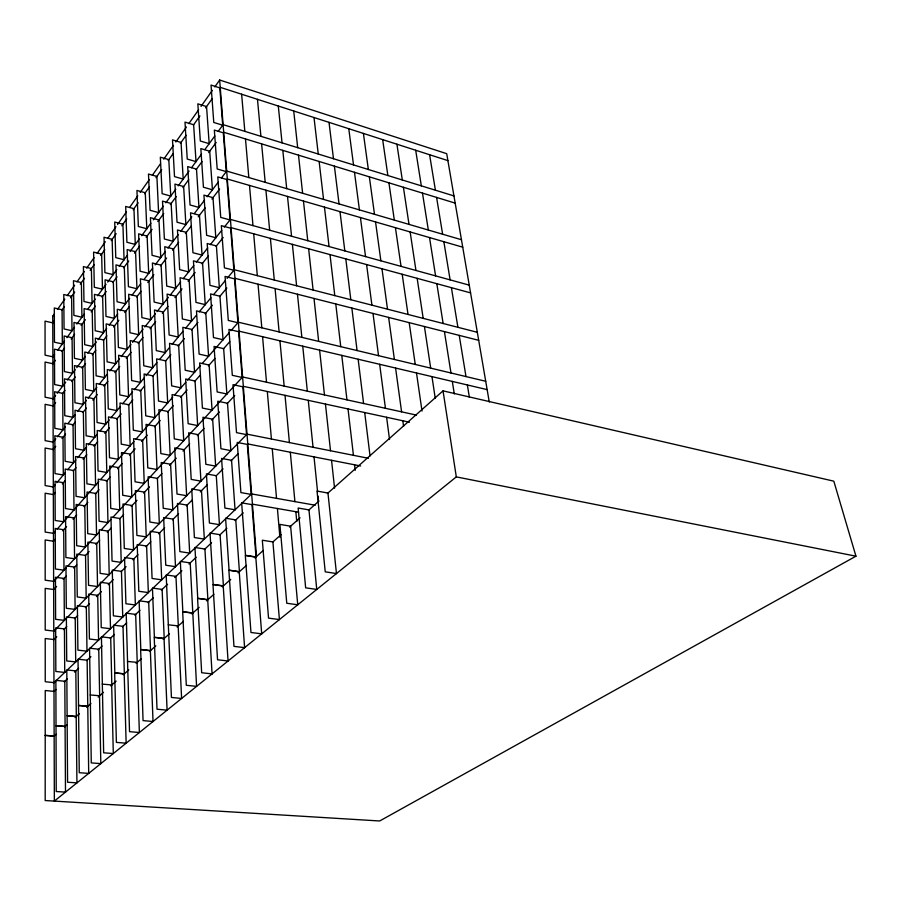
<?xml version="1.0" encoding="UTF-8"?>
<svg xmlns="http://www.w3.org/2000/svg" width="901" height="901" viewBox="0 0 901 901"><rect width="100%" height="100%" fill="white"/><g stroke="black" fill="none" stroke-linecap="round" stroke-linejoin="round"><path stroke-width="1.35" d="M52.63 316.33L54.353 313.897M57.495 309.448L64.793 299.121M67.226 295.686L74.614 285.234M76.957 281.912L84.345 271.471M86.687 268.149L94.064 257.72M97.229 253.237L105.338 241.761M107.771 238.326L115.947 226.759M117.569 224.473L126.478 211.859M129.665 207.354L137.774 195.877M140.207 192.442L149.172 179.761M152.37 175.233L160.513 163.712M163.723 159.173L173.476 145.365M175.886 141.964L186.439 127.018M188.861 123.606L198.603 109.821M201.024 106.397L212.377 90.337M214.81 86.901L219.664 80.02L446.705 153.677L489.266 401.992M52.663 323.009L54.387 320.576M61.606 310.428L64.14 306.858M70.56 297.837L74.715 291.992M80.313 284.119L84.469 278.274M90.156 270.277L94.222 264.556M100.653 255.512L104.798 249.69M111.228 240.635L116.173 233.686M121.804 225.768L126.737 218.819M133.19 209.753L138.123 202.815M144.577 193.738L149.51 186.811M155.974 177.711L161.696 169.658M168.172 160.558L173.082 153.654M180.369 143.394L186.09 135.353M193.388 125.093L199.909 115.925M205.597 107.929L212.107 98.772M52.776 356.954L54.544 354.543M57.765 350.151L64.512 340.95M66.899 337.684L74.479 327.367M76.878 324.09L84.435 313.773M87.679 309.358L95.236 299.053M97.646 295.765L106.025 284.333M107.692 282.069L116.826 269.613M119.247 266.302L127.615 254.893M130.116 251.492L139.25 239.035M141.682 235.702L150.872 223.178M153.316 219.844L163.329 206.194M165.818 202.793L175.785 189.21M178.252 185.843L189.075 171.089M191.541 167.721L201.531 154.105M204.842 149.589L214.81 135.983M218.132 131.456L223.121 124.653L453.946 195.922M52.799 363.846L55.412 360.321M61.978 351.424L64.568 347.899M71.145 339.001L74.569 334.35M81.146 325.441L85.404 319.675M91.147 311.881L95.405 306.126M101.993 297.195L106.228 291.451M112.828 282.509L117.062 276.776M123.662 267.822L128.73 260.975M134.508 253.136L139.554 246.288M146.176 237.323L152.055 229.361M157.844 221.511L163.723 213.548M170.357 204.561L176.213 196.621M182.858 187.622L188.714 179.682M196.193 169.546L202.049 161.617M208.705 152.584L216.206 142.437M52.922 398.906L55.592 395.415M57.191 393.32L65.705 382.148M67.406 379.918L75.166 369.748M76.776 367.631L85.381 356.357M87.859 353.113L96.373 341.952M98.074 339.711L106.667 328.448M109.145 325.193L117.738 313.942M120.227 310.676L129.654 298.321M132.154 295.044L140.725 283.804M144.07 279.411L152.641 268.183M155.152 264.894L165.412 251.447M167.924 248.135L178.184 234.699M180.707 231.388L191.8 216.848M194.334 213.526L204.572 200.101M207.117 196.767L218.188 182.239M221.59 177.779L226.703 171.077L461.447 239.722M52.956 406.036L55.625 402.556M62.36 393.793L65.018 390.324M71.753 381.551L75.267 376.978M82.014 368.194L85.516 363.632M92.274 354.836L95.765 350.286M103.378 340.375L106.87 335.825M113.639 327.018L118.831 320.249M124.755 312.546L129.08 306.903M136.715 296.97L141.04 291.338M147.832 282.497L153.857 274.647M160.648 265.806L166.629 258.013M172.609 250.23L178.623 242.403M185.437 233.528L191.44 225.712M198.254 216.837L205.113 207.917M211.926 199.031L219.63 189.007M53.08 442.256L55.806 438.832M57.45 436.771L65.413 426.759M67.935 423.594L75.02 414.697M77.542 411.52L86.372 400.427M88.118 398.242L96.846 387.261M99.392 384.074L107.32 374.095M109.866 370.897L119.551 358.744M121.23 356.627L130.904 344.475M132.582 342.357L143.124 329.113M144.813 326.984L155.344 313.762M157.044 311.622L168.442 297.296M170.154 295.156L180.673 281.945M183.263 278.691L193.771 265.48M196.362 262.214L207.737 247.933M210.338 244.655L221.702 230.374M224.326 227.086L230.442 219.405L469.241 285.144M53.103 449.622L55.738 446.344M62.023 438.505L65.548 434.113M72.395 425.565L75.222 422.04M82.915 412.444L86.417 408.074M92.837 400.067L97.24 394.582M103.953 386.202L107.805 381.405M114.855 372.62L119.732 366.516M126.298 358.339L131.129 352.302M138.146 343.563L143.022 337.47M150.073 328.685L155.682 321.691M162.394 313.311L167.958 306.385M174.963 297.634L181.979 288.883M188.118 281.225L195.134 272.485M202.015 263.892L208.277 256.075M216.105 246.322L223.189 237.492M53.238 487.081L55.152 484.794M56.842 482.756L65.052 472.901M67.654 469.781L75.864 459.938M77.655 457.776L86.665 446.964M88.377 444.914L97.466 434M100.09 430.858L109.179 419.956M110.902 417.884L119.979 406.982M122.615 403.817L132.582 391.856M134.328 389.761L144.284 377.801M146.041 375.706L156.898 362.675M159.545 359.488L169.501 347.549M172.159 344.351L183.004 331.331M185.674 328.133L196.508 315.125M199.189 311.904L210.913 297.837M213.605 294.604L225.318 280.549M227.12 278.386L234.328 269.737L477.316 332.3M53.272 494.705L55.186 492.419M62.304 483.938L65.12 480.593M73.161 471.02L75.966 467.675M83.106 459.183L86.811 454.768M93.952 446.265L97.646 441.862M104.798 433.347L109.393 427.874M116.556 419.348L121.139 413.886M128.302 405.36L132.886 399.898M140.06 391.361L144.633 385.91M152.719 376.291L157.281 370.852M165.379 361.222L170.841 354.712M178.038 346.153L184.39 338.573M191.598 330.003L197.95 322.445M205.158 313.852L212.399 305.225M219.619 296.632L226.861 288.016M53.407 533.46L55.366 531.218M57.101 529.236L98.806 481.607M100.574 479.591L133.934 441.49M135.724 439.451L172.755 397.161M174.569 395.089L185.696 382.384M187.543 380.267L200.484 365.491M202.308 363.407L229.136 332.773M230.983 330.667L238.382 322.209L485.718 381.281M53.429 541.343L55.4 539.125M62.71 530.835L66.528 526.522M73.026 519.167L76.731 514.967M84.063 506.666L87.87 502.364M95.202 494.063L98.997 489.761M106.341 481.449L110.136 477.158M117.547 468.757L122.187 463.508M129.541 455.174L135.116 448.867M141.615 441.513L147.235 435.149M154.612 426.804L160.22 420.44M167.597 412.095L173.206 405.743M180.594 397.375L187.126 389.987M194.515 381.619L200.112 375.289M208.446 365.851L214.956 358.485M223.29 349.036L229.8 341.682M53.576 581.472L66.088 567.923M67.89 565.974L99.493 531.804M101.306 529.822L110.936 519.415M112.771 517.433L242.606 376.967L416.431 415.091M53.598 589.637L56.594 586.427M63.183 579.366L66.167 576.167M73.724 568.069L76.698 564.882M85.223 555.748L89.154 551.547M95.765 544.452L99.684 540.251M107.264 532.131L111.172 527.941M119.72 518.785L123.628 514.595M131.219 506.463L136.975 500.303M143.676 493.117L149.487 486.889M157.089 478.735L161.932 473.554M169.546 465.389L176.303 458.159M182.971 451.018L189.706 443.788M197.342 435.611L204.065 428.403M211.712 420.204L219.394 411.982M227.041 403.783L234.71 395.562M53.756 631.196L247.032 434.158L368.374 458.282M53.778 639.654L56.752 636.658M63.678 629.664L66.753 626.567M74.569 618.683L77.644 615.586M85.46 607.702L89.514 603.614M96.43 596.62L101.385 591.63M108.221 584.726L113.256 579.658M121.083 571.752L126.106 566.684M132.965 559.769L137.977 554.712M145.838 546.783L150.839 541.738M158.7 533.809L164.692 527.761M172.564 519.821L178.544 513.795M186.417 505.844L192.386 499.818M200.27 491.867L207.23 484.851M216.116 475.886L223.054 468.88M230.96 460.907L237.898 453.913M53.936 682.733L251.649 493.939L315.249 505.224M53.97 691.495L56.132 689.456M64.196 681.843L67.372 678.847M74.535 672.09L78.624 668.227M86.699 660.602L90.888 656.649M97.961 649.981L102.14 646.028M110.237 638.392L114.404 634.45M122.513 626.803L126.681 622.873M134.79 615.214L139.97 610.326M148.091 602.668L153.26 597.78M161.392 590.11L167.575 584.265M174.681 577.552L181.889 570.761M189.007 564.037L196.204 557.246M204.358 549.554L211.544 542.774M219.698 535.07L226.872 528.301M235.048 520.587L243.236 512.86M56.222 734.315L54.128 736.173L45.151 735.43M64.613 726.87L66.742 724.978M75.098 717.556L79.356 713.783M86.631 707.319L90.911 703.512M98.164 697.081L103.525 692.317M110.744 685.909L116.139 681.111M123.324 674.736L128.753 669.916M136.107 663.384L141.367 658.721M149.532 651.457L155.828 645.882M163.171 639.361L169.456 633.775M177.103 626.983L183.41 621.386M191.823 613.919L199.177 607.387M206.532 600.854L213.897 594.322M222.299 586.855L230.712 579.388M238.067 572.856L246.48 565.389M254.882 557.922L263.295 550.455M272.755 542.053L281.168 534.597M289.57 527.13L300.089 517.793M308.491 510.326L319.01 500.99M327.412 493.523L443.033 390.865L833.819 481.179L855.95 556.187L379.67 820.98L45.185 800.538L45.241 690.515L54.083 691.394M855.95 556.187L456.311 476.888L54.353 801.102L52.742 316.183M45.264 735.329L54.24 736.072M56.065 725.62L65.131 726.397M55.952 725.722L65.007 726.51M67.17 715.642L76.326 716.464L75.808 670.885L66.798 669.927L67.575 782.248L76.934 782.879L76.191 716.577L67.046 715.754M78.578 705.382L87.825 706.26M78.455 705.494L87.69 706.373M90.179 694.953L99.651 695.752L98.75 649.227L89.559 648.179L91.271 762.899L100.822 763.609L99.515 695.876M102.252 684.107L111.825 684.951L110.71 637.942L101.43 636.838L103.649 752.797L113.301 753.551L111.679 685.075M54.049 682.62L45.241 681.719L45.219 638.527L53.902 639.541M127.469 661.435L137.234 662.381L135.668 614.381L126.196 613.176L129.519 731.657L139.373 732.513L137.087 662.505M53.869 631.072L45.208 630.047L45.196 588.376L53.722 589.513M168.228 624.798L178.319 625.902L175.954 576.358L166.189 574.962L171.427 697.442L181.608 698.455L178.161 626.049M192.87 612.984L182.835 611.666L180.346 561.436L190.212 562.9L196.587 686.371L186.304 685.289L182.666 611.813L192.713 613.13M53.688 581.348L45.185 580.188L45.163 539.969L53.542 541.219M53.519 533.336L45.163 532.063L45.14 493.207L53.373 494.57M53.35 486.957L45.14 485.571L45.118 448.034L53.215 449.486M252.438 504.166L298.535 512.185M53.193 442.121L45.118 440.645L45.095 404.335L53.058 405.889M247.786 443.934L360.603 465.975M53.035 398.76L45.095 397.195L45.073 362.067L52.911 363.711M52.889 356.807L45.073 355.152L45.05 321.139L52.765 322.862M243.338 386.326L409.459 422.209M239.069 331.174L487.148 389.626M234.992 278.33L478.69 340.33M231.073 227.649L470.559 292.881M227.322 179.006L462.731 247.178M223.707 132.267L455.174 203.108M220.238 87.341L447.887 160.615M429.586 154.724L435.408 190.201M436.591 197.42L442.628 234.215M443.855 241.716L450.117 279.884M451.401 287.667L457.899 327.3M459.228 335.386L465.986 376.573M467.36 384.964L469.398 397.409M415.688 150.242L421.33 185.854M422.479 193.107L428.324 230.037M429.518 237.56L435.588 275.886M436.827 283.691L443.134 323.504M444.418 331.613L450.973 372.991M452.313 381.427L454.295 393.917M443.033 390.865L456.311 476.888M396.913 144.205L402.308 179.986M403.411 187.273L409.009 224.383M410.146 231.951L415.958 270.48M417.152 278.33L423.188 318.368M424.416 326.522L430.689 368.137M431.973 376.629L435.239 398.276M382.655 139.61L387.869 175.526M388.928 182.835L394.323 220.092M395.426 227.683L401.035 266.369M402.184 274.253L408.018 314.46M409.2 322.659L415.26 364.454M416.499 372.98L422.017 411.047M363.407 133.416L368.351 169.501M369.354 176.844L374.489 214.292M375.537 221.928L380.875 260.817M381.968 268.746L387.509 309.178M388.635 317.422L394.401 359.476M395.584 368.058L401.587 411.836M402.815 420.767L403.569 426.297M348.766 128.708L353.519 164.917M354.487 172.294L359.42 209.888M360.423 217.546L365.547 256.605M366.583 264.567L371.91 305.157M373.003 313.447L378.533 355.681M379.67 364.308L385.437 408.288M386.619 417.264L389.525 439.497M329.011 122.345L333.483 158.734M334.395 166.144L339.046 203.93M339.992 211.634L344.824 250.895M345.804 258.902L350.827 299.729M351.852 308.063L357.078 350.557M358.147 359.229L363.587 403.502M364.702 412.534L370.041 455.974M313.998 117.513L318.256 154.026M319.123 161.47L323.56 199.403M324.461 207.129L329.056 246.559M330.003 254.6L334.789 295.607M335.769 303.975L340.747 346.66M341.772 355.377L346.964 399.853M348.023 408.93L353.44 455.32M354.543 464.792L355.185 470.322M293.715 110.992L297.69 147.674M298.501 155.163L302.623 193.276M303.468 201.058L307.759 240.691M308.638 248.777L313.097 290.021M314.01 298.434L318.661 341.389M319.618 350.151L324.461 394.92M325.452 404.065L330.509 450.759M331.545 460.298L334.564 488.162M278.296 106.025L282.047 142.854M282.813 150.354L286.709 188.624M287.498 196.429L291.552 236.231M292.386 244.351L296.598 285.775M297.465 294.222L301.858 337.368M302.747 346.175L307.331 391.158M308.266 400.348L313.052 447.279M314.021 456.875L317.591 491.89M318.019 496.091L318.447 500.292M257.472 99.324L260.907 136.321M261.617 143.867L265.198 182.34M265.919 190.179L269.647 230.194M270.401 238.36L274.287 280.02M275.075 288.534L279.119 331.94M279.941 340.803L284.153 386.079M285.02 395.325L289.412 442.582M290.313 452.246L294.909 501.62M295.843 511.712L296.756 521.476M241.626 94.222L244.835 131.366M245.489 138.934L248.822 177.553M249.509 185.426L252.978 225.61M253.688 233.809L257.303 275.65M258.035 284.198L261.808 327.806M262.574 336.715L266.505 382.204M267.304 391.507L271.404 439.001M272.248 448.709L276.528 498.354M277.407 508.513L279.884 537.21M219.664 80.02L256.481 556.503M65.491 792.114L56.222 791.517L55.873 680.356L64.804 681.269L65.491 792.114M88.703 773.385L79.254 772.709L78.027 659.194L87.127 660.208L88.703 773.385M126.14 743.19L116.387 742.39L114.675 672.934L124.203 673.959L126.14 743.19M153.024 721.51L143.056 720.609L140.646 649.598L150.366 650.725L153.024 721.51M167.09 710.168L157.022 709.2L154.229 637.39L164.05 638.572L167.09 710.168M64.737 672.416L55.839 671.482L55.659 627.873L64.421 628.921L64.737 672.416M124.349 673.824L114.81 672.81L113.639 625.17L123.009 626.33L124.349 673.824M75.707 661.931L66.73 660.951L66.37 616.926L75.222 618.018L75.707 661.931M212.062 673.892L201.666 672.743L197.578 598.41L207.726 599.796L212.062 673.892M86.992 651.164L77.914 650.139L77.385 605.686L86.316 606.835L86.992 651.164M150.523 650.59L140.793 649.463L139.137 600.809L148.699 602.082L150.523 650.59M228.054 660.985L217.546 659.78L212.974 584.58L223.223 586.033L228.054 660.985M98.581 640.104L89.413 639.023L88.692 594.131L97.713 595.336L98.581 640.104M244.599 647.65L233.967 646.366L228.877 570.277L239.238 571.82L244.599 647.65M164.207 638.437L154.375 637.244L152.46 588.083L162.124 589.412L164.207 638.437M110.496 628.718L101.239 627.592L100.315 582.26L109.426 583.521L110.496 628.718M64.354 620.384L55.614 619.302L55.445 577.259L64.05 578.442L64.354 620.384M75.121 609.403L66.302 608.276L65.964 565.851L74.648 567.078L75.121 609.403M261.695 633.853L250.962 632.491L245.32 555.5L255.794 557.122L261.695 633.853M122.75 617.016L113.402 615.833L112.265 570.063L121.466 571.369L122.75 617.016M279.411 619.573L268.543 618.131L262.326 540.217L272.913 541.918L279.411 619.573M86.181 598.129L77.272 596.958L76.765 554.138L85.539 555.421L86.181 598.129M135.364 604.976L125.926 603.738L124.563 557.505L133.855 558.868L135.364 604.976M148.35 592.576L138.81 591.281L137.211 544.587L146.604 546.017L148.35 592.576M97.545 586.551L88.546 585.323L87.859 542.109L96.711 543.449L97.545 586.551M207.894 599.649L197.747 598.264L194.954 547.481L204.921 549.024L207.894 599.649M297.747 604.785L286.766 603.253L279.918 524.393L290.618 526.195L297.747 604.785M161.718 579.816L152.078 578.453L150.242 531.286L159.714 532.784L161.718 579.816M109.212 574.647L100.135 573.374L99.245 529.754L108.188 531.139L109.212 574.647M63.994 570.198L55.412 569.004L55.231 528.425L63.689 529.732L63.994 570.198M223.403 585.875L213.154 584.422L210.023 533.077L220.092 534.698L223.403 585.875M74.558 558.766L65.897 557.516L65.57 516.6L74.096 517.951L74.558 558.766M316.758 589.445L305.653 587.824L298.141 508.018L308.964 509.91L316.758 589.445M121.218 562.415L112.051 561.075L110.958 517.05L119.979 518.503L121.218 562.415M175.492 566.661L165.761 565.231L163.655 517.579L173.229 519.145L175.492 566.661M85.404 547.031L76.664 545.724L76.168 504.447L84.784 505.855L85.404 547.031M239.418 571.651L229.057 570.119L225.588 518.21L235.769 519.911L239.418 571.651M133.562 549.835L124.293 548.439L122.998 503.997L132.109 505.506L133.562 549.835M336.467 573.554L325.238 571.831L317.028 491.045L327.964 493.038L336.467 573.554M189.694 553.101L179.862 551.603L177.474 503.468L187.149 505.112L189.694 553.101M255.985 556.953L245.511 555.331L241.659 502.848L251.953 504.628L255.985 556.953M96.542 534.98L87.712 533.629L87.048 491.991L95.743 493.444L96.542 534.98M63.633 521.78L55.198 520.463L55.04 481.292L63.352 482.699L63.633 521.78M146.255 536.883L136.907 535.431L135.375 490.572L144.577 492.149L146.255 536.883M204.336 539.113L194.402 537.537L191.722 488.916L201.497 490.628L204.336 539.113M107.985 522.603L99.076 521.195L98.22 479.186L106.994 480.706L107.985 522.603M159.331 523.56L149.881 522.039L148.113 476.753L157.405 478.397L159.331 523.56M74.006 509.932L65.503 508.558L65.187 469.061L73.567 470.525L74.006 509.932M219.45 524.686L209.415 523.03L206.419 473.915L216.285 475.705L219.45 524.686M119.743 509.887L110.744 508.412L109.697 466.042L118.549 467.619L119.743 509.887M172.789 509.842L163.239 508.254L161.223 462.54L170.616 464.252L172.789 509.842M84.66 497.769L76.067 496.338L75.594 456.525L84.052 458.046L84.66 497.769M131.828 496.811L122.739 495.28L121.489 452.527L130.431 454.172L131.828 496.811M95.585 485.29L86.913 483.814L86.271 443.664L94.808 445.24L95.585 485.29M235.048 509.786L224.901 508.063L221.578 458.429L231.557 460.31L235.048 509.786M186.653 495.708L177.013 494.041L174.726 447.887L184.209 449.689L186.653 495.708M63.295 475.018L55.006 473.588L54.848 435.757L63.014 437.267L63.295 475.018M144.25 483.375L135.071 481.776L133.607 438.641L142.64 440.352L144.25 483.375M73.488 462.787L65.12 461.301L64.816 423.177L73.06 424.743L73.488 462.787M251.165 494.401L240.905 492.588L237.233 442.447L247.313 444.418L251.165 494.401M106.802 472.484L98.051 470.941L97.229 430.464L105.845 432.097L106.802 472.484M200.934 481.145L191.203 479.4L188.636 432.807L198.209 434.676L200.934 481.145M157.033 469.545L147.764 467.878L146.063 424.36L155.186 426.15L157.033 469.545M83.939 450.241L75.493 448.709L75.031 410.27L83.354 411.903L83.939 450.241M118.324 459.319L109.483 457.719L108.48 416.904L117.175 418.605L118.324 459.319M170.188 455.32L160.829 453.575L158.891 409.673L168.093 411.532L170.188 455.32M215.666 466.121L205.833 464.297L202.973 417.264L212.647 419.213L215.666 466.121M94.661 437.379L86.136 435.78L85.516 397.048L93.907 398.738L94.661 437.379M130.161 445.804L121.241 444.148L120.024 402.984L128.809 404.752L130.161 445.804M62.957 429.845L54.815 428.313L54.657 391.744L62.698 393.343L62.957 429.845M72.97 417.264L64.759 415.676L64.455 378.837L72.564 380.492L72.97 417.264M105.665 424.168L97.06 422.513L96.272 383.477L104.741 385.223L105.665 424.168M142.324 431.917L133.314 430.182L131.895 388.691L140.77 390.516L142.324 431.917M183.725 440.668L174.276 438.855L172.08 394.559L181.383 396.485L183.725 440.668M230.87 450.624L220.925 448.721L217.749 401.227L227.525 403.265L230.87 450.624M116.95 410.608L108.278 408.896L107.298 369.556L115.846 371.37L116.95 410.608M83.241 404.369L74.941 402.724L74.501 365.603L82.678 367.326L83.241 404.369M246.559 434.642L236.512 432.638L232.999 384.693L242.865 386.822L246.559 434.642M197.679 425.576L188.129 423.684L185.674 378.994L195.055 380.999L197.679 425.576M154.826 417.636L145.737 415.834L144.104 373.983L153.057 375.897L154.826 417.636M93.76 391.135L85.392 389.435L84.795 352.054L93.04 353.834L93.76 391.135M62.642 386.169L54.623 384.547L54.477 349.171L62.383 350.872L62.642 386.169M212.05 410.034L202.41 408.052L199.662 362.957L209.145 365.051L212.05 410.034M167.687 402.95L158.508 401.069L156.639 358.88L165.683 360.85L167.687 402.95M128.55 396.699L119.788 394.908L118.628 355.264L127.255 357.145L128.55 396.699M72.485 373.273L64.399 371.584L64.117 335.972L72.08 337.717L72.485 373.273M140.466 382.396L131.625 380.549L130.262 340.589L138.968 342.538L140.466 382.396M104.561 377.575L96.114 375.818L95.348 338.145L103.671 339.992L104.561 377.575M226.872 393.996L217.13 391.935L214.078 346.446L223.662 348.631L226.872 393.996M180.921 387.824L171.652 385.876L169.546 343.326L178.668 345.387L180.921 387.824M82.565 360.051L74.411 358.305L73.983 322.445L82.025 324.259L82.565 360.051M115.632 363.655L107.106 361.83L106.172 323.887L114.573 325.802L115.632 363.655M194.548 372.271L185.189 370.232L182.824 327.333L192.037 329.473L194.548 372.271M62.327 343.923L54.454 342.211L54.308 307.984L62.079 309.764L62.327 343.923M152.708 367.698L143.777 365.783L142.212 325.509L150.996 327.525L152.708 367.698M92.904 346.502L84.671 344.7L84.086 308.581L92.206 310.462L92.904 346.502M127.007 349.374L118.403 347.482L117.276 309.257L125.757 311.239L127.007 349.374M242.144 377.463L232.312 375.312L228.944 329.406L238.619 331.692L242.144 377.463M72.001 330.735L64.061 328.966L63.78 294.503L71.618 296.339L72.001 330.735M165.288 352.595L156.278 350.602L154.488 310.012L163.363 312.106L165.288 352.595M103.491 332.604L95.191 330.746L94.459 294.379L102.635 296.316L103.491 332.604M208.581 356.244L199.121 354.127L196.486 310.868L205.788 313.097L208.581 356.244M81.912 317.22L73.893 315.395L73.477 280.707L81.394 282.61L81.912 317.22M138.675 334.71L129.992 332.739L128.685 294.244L137.234 296.294L138.675 334.71M178.229 337.064L169.129 334.992L167.113 294.086L176.067 296.26L178.229 337.064M223.031 339.745L213.481 337.537L210.564 293.917L219.957 296.226L223.031 339.745M114.359 318.357L105.991 316.431L105.079 279.817L113.335 281.822L114.359 318.357M150.658 319.641L141.896 317.603L140.387 278.826L149.014 280.954L150.658 319.641M92.071 303.378L83.973 301.486L83.41 266.583L91.395 268.532L92.071 303.378M125.509 303.75L117.062 301.756L115.981 264.883L124.304 266.955L125.509 303.75M191.541 321.083L182.362 318.931L180.087 277.711L189.131 279.963L191.541 321.083M102.466 289.187L94.312 287.239L93.591 252.1L101.644 254.127L102.466 289.187M162.98 304.166L154.139 302.06L152.404 262.991L161.121 265.187L162.98 304.166M237.932 322.727L228.291 320.429L225.059 276.449L234.553 278.859L237.932 322.727M205.248 304.639L195.968 302.398L193.445 260.862L202.567 263.205L205.248 304.639M136.952 288.748L128.426 286.687L127.154 249.566L135.567 251.706L136.952 288.748M113.132 274.636L104.899 272.62L104.02 237.267L112.141 239.351L113.132 274.636M175.639 288.264L166.708 286.067L164.759 246.716L173.555 249.003L175.639 288.264M148.699 273.352L140.083 271.212L138.63 233.843L147.111 236.062L148.699 273.352M219.36 287.712L209.989 285.369L207.185 243.518L216.409 245.95L219.36 287.712M124.068 259.725L115.767 257.641L114.72 222.051L122.908 224.214L124.068 259.725M188.658 271.899L179.648 269.624L177.463 229.992L186.338 232.357L188.658 271.899M160.761 257.54L152.066 255.321L150.411 217.693L158.97 219.99L160.761 257.54M135.285 244.43L126.906 242.268L125.689 206.453L133.945 208.683L135.285 244.43M233.888 270.266L224.428 267.834L221.342 225.655L230.645 228.19L233.888 270.266M202.049 255.084L192.949 252.719L190.516 212.805L199.47 215.249L202.049 255.084M173.15 241.299L164.376 239.002L162.507 201.114L171.145 203.491L173.15 241.299M146.795 228.73L138.349 226.5L136.941 190.46L145.275 192.758L146.795 228.73M215.823 237.763L206.633 235.307L203.941 195.112L212.985 197.657L215.823 237.763M185.876 224.608L177.035 222.22L174.929 184.086L183.646 186.552L185.876 224.608M158.61 212.625L150.084 210.305L148.485 174.039L156.887 176.427L158.61 212.625M230.014 219.945L220.734 217.389L217.772 176.911L226.894 179.547L230.014 219.945M198.975 207.444L190.043 204.977L187.701 166.584L196.497 169.14L198.975 207.444M170.751 196.08L162.135 193.681L160.333 157.191L168.814 159.657L170.751 196.08M212.433 189.796L203.423 187.228L200.833 148.586L209.708 151.233L212.433 189.796M183.207 179.085L174.512 176.607L172.496 139.88L181.056 142.437L183.207 179.085M196.013 161.617L187.239 159.049L184.998 122.108L193.636 124.743L196.013 161.617M226.286 171.629L217.186 168.971L214.337 130.082L223.302 132.819L226.286 171.629M209.178 143.676L200.326 141.018L197.837 103.84L206.554 106.577L209.178 143.676M222.705 125.216L213.774 122.457L211.037 85.066L219.833 87.904L222.705 125.216"/></g></svg>
